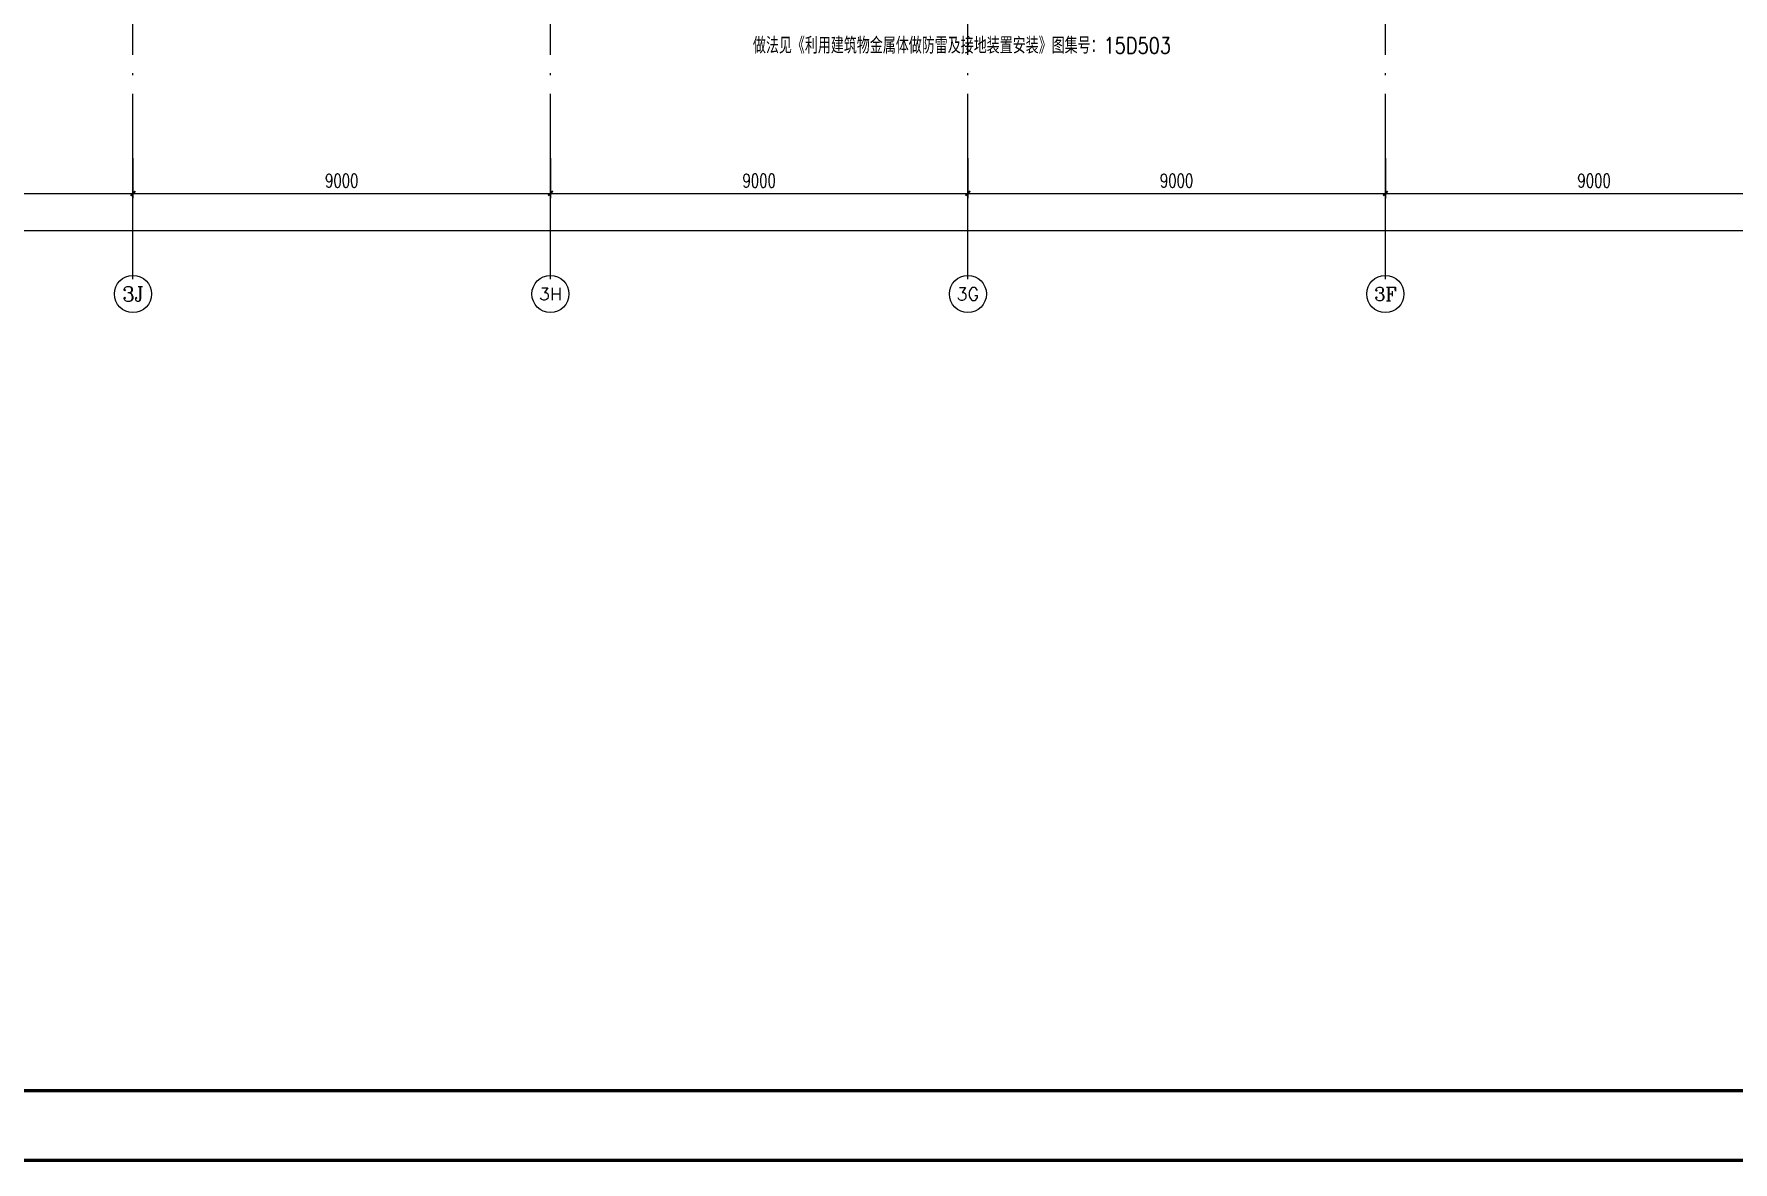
# Model space of a CAD drawing. Extents: x -1396510 to 1250330, y -1892470 to 1623980.
# Drawn here: x -202988 to -166359, y -1522274 to -1497962 of the extents above; entities that cross this region are included whole.
import ezdxf
from ezdxf.enums import TextEntityAlignment as Align

# ---------------------------------------------------------------- set-up
doc = ezdxf.new("R2010")
doc.units = 0
doc.header["$LTSCALE"] = 1000
doc.header["$MEASUREMENT"] = 0
doc.linetypes.add('DOTE', pattern=[2.4200000000000004, 2, -0.2, 0.02, -0.2])
doc.layers.get('Defpoints').update_dxf_attribs({"color": 210})
for name, color, linetype in [('0-cxFrame', 155, 'Continuous'), ('99平面图例外参$0$A-HATCH-2', 251, 'Continuous'), ('A-AXIS-D', 1, 'Continuous'), ('A-AXIS-DOTE', 14, 'DOTE'), ('A-SFCE', 30, 'Continuous'), ('DIM-避雷', 3, 'Continuous'), ('E-电气标注', 84, 'Continuous'), ('参考线', 8, 'Continuous')]:
    doc.layers.add(name, color=color, linetype=linetype)
doc.layers.add('0-cxText', color=131, linetype='Continuous', lineweight=25)
doc.layers.add('A-云线2', color=3, linetype='Continuous', plot=False)
doc.styles.add('_TCH_AXIS', font='COMPLEX', dxfattribs={"bigfont": 'GBCBIG'})
doc.styles.add('_TCH_DIM_T3', font='SIMPLEX', dxfattribs={"width": 0.7058823529411765, "bigfont": 'GBCBIG'})
doc.styles.add('_TEL_DIM', font='SIMPLEX', dxfattribs={"width": 0.8, "height": 3.5, "bigfont": 'HZTXT'})
doc.styles.add('cx_tuming', font='simhei.ttf')
doc.styles.add('cx_tuqian1', font='')
doc.styles.add('黑体', font='simhei.ttf', dxfattribs={"height": 12})
doc.styles.get('cx_tuqian1').set_extended_font_data('SimSun')
doc.dimstyles.new('_TCH_ARCH&&100', dxfattribs={"dimtxt": 297.5, "dimasz": 100, "dimexe": 100, "dimexo": 100, "dimgap": 126.25, "dimtad": 1, "dimdec": 0, "dimzin": 0, "dimdsep": 46, "dimtxsty": '_TCH_DIM_T3', "dimblk": 'ARCHTICK', "dimcen": 0.09, "dimclrt": 7, "dimazin": 2, "dimtfac": 1, "dimtdec": 0, "dimtix": 1, "dimtmove": 2, "dimatfit": 3, "dimfxl": 0, "dimtolj": 1, "dimtzin": 0, "dimarcsym": 0})

# ---------------------------------------------------------------- blocks, each defined once
blk = doc.blocks.new('w42343eeee')
blk.add_wipeout([(367285.36201962497, 568211.8823127225), (365883.3467330932, 568215.0626106263), (365906.4841525527, 578415.0363684269), (367306.4805506822, 578411.8606441875)]).dxf.layer = '参考线'
at = {"layer": '99平面图例外参$0$A-HATCH-2'}
h = blk.add_hatch(dxfattribs=at)
h.set_pattern_fill('ANSI33', color=256, scale=75)
h.set_pattern_definition([(45, (1135667.221463564, 924695.118585829), (-168.3798022700467, 168.3798022700468), []), (45, (1135835.601338564, 924695.118585829), (-168.3798022700467, 168.3798022700468), [119.0625000000001, -59.53125000000003])])
h.paths.add_polyline_path([(366843.004486084, 550429.953373909), (365843.0085678101, 550432.2217392924)])
h.paths.add_polyline_path([(365906.4840457473, 578415.0363686695), (367306.4804446542, 578411.8606444283), (367283.3431320193, 568211.8868932726), (365883.3467330934, 568215.0626096725)])
at = {"layer": 'E-电气标注', "color": 1, "const_width": 5}
blk.add_lwpolyline([(365906.4841525527, 578415.0363684271), (365883.3467330933, 568215.0626106265), (367283.3431312228, 568211.8868863871), (367306.4805506822, 578411.8606441878)], close=True, dxfattribs=at)
blk = doc.blocks.new('_ArchTick')
at = {"color": 0, "linetype": 'ByBlock', "const_width": 0.4}
blk.add_lwpolyline([(-0.5, -0.5), (0.5, 0.5)], dxfattribs=at)
blk = doc.blocks.new('*D5914')
at = {"layer": 'A-AXIS-D', "color": 0, "lineweight": -2, "transparency": 16777216}
for p, q in [((102999.9999999997, -77369.7757808856), (102999.9999999997, -78227.78513935884)), ((111999.9999999996, -77369.7757808856), (111999.9999999996, -78227.78513935884)), ((102999.9999999997, -78127.78513935884), (111999.9999999996, -78127.78513935884))]:
    blk.add_line(p, q, dxfattribs=at)
at = {"layer": 'Defpoints', "color": 0, "transparency": 16777216}
for p in [(102999.9999999997, -77269.7757808856), (111999.9999999996, -77269.7757808856), (111999.9999999996, -78127.78513935884)]:
    blk.add_point(p, dxfattribs=at)
at = {"layer": 'A-AXIS-D', "color": 0, "lineweight": -2, "transparency": 16777216, "xscale": 100, "yscale": 100, "zscale": 100, "rotation": 180}
blk.add_blockref('_ArchTick', (102999.9999999997, -78127.78513935884), dxfattribs=at)
at = {"layer": 'A-AXIS-D', "color": 0, "lineweight": -2, "transparency": 16777216, "xscale": 100, "yscale": 100, "zscale": 100}
blk.add_blockref('_ArchTick', (111999.9999999996, -78127.78513935884), dxfattribs=at)
at = {"layer": 'A-AXIS-D', "color": 7, "transparency": 16777216, "insert": (107499.9999999997, -77852.78513935884), "char_height": 297.5, "attachment_point": 5, "style": '_TCH_DIM_T3'}
blk.add_mtext('\\A1;9000', dxfattribs=at)
blk = doc.blocks.new('*D5915')
at = {"layer": 'A-AXIS-D', "color": 0, "lineweight": -2, "transparency": 16777216}
for p, q in [((111999.9999999996, -77369.7757808856), (111999.9999999996, -78227.78513935884)), ((120999.9999999997, -77369.7757808856), (120999.9999999997, -78227.78513935884)), ((111999.9999999996, -78127.78513935884), (120999.9999999997, -78127.78513935884))]:
    blk.add_line(p, q, dxfattribs=at)
at = {"layer": 'Defpoints', "color": 0, "transparency": 16777216}
for p in [(111999.9999999996, -77269.7757808856), (120999.9999999997, -77269.7757808856), (120999.9999999997, -78127.78513935884)]:
    blk.add_point(p, dxfattribs=at)
at = {"layer": 'A-AXIS-D', "color": 0, "lineweight": -2, "transparency": 16777216, "xscale": 100, "yscale": 100, "zscale": 100, "rotation": 180}
blk.add_blockref('_ArchTick', (111999.9999999996, -78127.78513935884), dxfattribs=at)
at = {"layer": 'A-AXIS-D', "color": 0, "lineweight": -2, "transparency": 16777216, "xscale": 100, "yscale": 100, "zscale": 100}
blk.add_blockref('_ArchTick', (120999.9999999997, -78127.78513935884), dxfattribs=at)
at = {"layer": 'A-AXIS-D', "color": 7, "transparency": 16777216, "insert": (116499.9999999996, -77852.78513935884), "char_height": 297.5, "attachment_point": 5, "style": '_TCH_DIM_T3'}
blk.add_mtext('\\A1;9000', dxfattribs=at)
blk = doc.blocks.new('*D5916')
at = {"layer": 'A-AXIS-D', "color": 0, "lineweight": -2, "transparency": 16777216}
for p, q in [((120999.9999999997, -77369.7757808856), (120999.9999999997, -78227.78513935884)), ((129999.9999999995, -77369.7757808856), (129999.9999999995, -78227.78513935884)), ((120999.9999999997, -78127.78513935884), (129999.9999999995, -78127.78513935884))]:
    blk.add_line(p, q, dxfattribs=at)
at = {"layer": 'Defpoints', "color": 0, "transparency": 16777216}
for p in [(120999.9999999997, -77269.7757808856), (129999.9999999995, -77269.7757808856), (129999.9999999995, -78127.78513935884)]:
    blk.add_point(p, dxfattribs=at)
at = {"layer": 'A-AXIS-D', "color": 0, "lineweight": -2, "transparency": 16777216, "xscale": 100, "yscale": 100, "zscale": 100, "rotation": 180}
blk.add_blockref('_ArchTick', (120999.9999999997, -78127.78513935884), dxfattribs=at)
at = {"layer": 'A-AXIS-D', "color": 0, "lineweight": -2, "transparency": 16777216, "xscale": 100, "yscale": 100, "zscale": 100}
blk.add_blockref('_ArchTick', (129999.9999999995, -78127.78513935884), dxfattribs=at)
at = {"layer": 'A-AXIS-D', "color": 7, "transparency": 16777216, "insert": (125499.9999999996, -77852.78513935884), "char_height": 297.5, "attachment_point": 5, "style": '_TCH_DIM_T3'}
blk.add_mtext('\\A1;9000', dxfattribs=at)
blk = doc.blocks.new('*D5917')
at = {"layer": 'A-AXIS-D', "color": 0, "lineweight": -2, "transparency": 16777216}
for p, q in [((129999.9999999995, -77369.7757808856), (129999.9999999995, -78227.78513935884)), ((138999.9999999996, -77369.7757808856), (138999.9999999996, -78227.78513935884)), ((129999.9999999995, -78127.78513935884), (138999.9999999996, -78127.78513935884))]:
    blk.add_line(p, q, dxfattribs=at)
at = {"layer": 'Defpoints', "color": 0, "transparency": 16777216}
for p in [(129999.9999999995, -77269.7757808856), (138999.9999999996, -77269.7757808856), (138999.9999999996, -78127.78513935884)]:
    blk.add_point(p, dxfattribs=at)
at = {"layer": 'A-AXIS-D', "color": 0, "lineweight": -2, "transparency": 16777216, "xscale": 100, "yscale": 100, "zscale": 100, "rotation": 180}
blk.add_blockref('_ArchTick', (129999.9999999995, -78127.78513935884), dxfattribs=at)
at = {"layer": 'A-AXIS-D', "color": 0, "lineweight": -2, "transparency": 16777216, "xscale": 100, "yscale": 100, "zscale": 100}
blk.add_blockref('_ArchTick', (138999.9999999996, -78127.78513935884), dxfattribs=at)
at = {"layer": 'A-AXIS-D', "color": 7, "transparency": 16777216, "insert": (134499.9999999995, -77852.78513935884), "char_height": 297.5, "attachment_point": 5, "style": '_TCH_DIM_T3'}
blk.add_mtext('\\A1;9000', dxfattribs=at)
blk = doc.blocks.new('*D5918')
at = {"layer": 'A-AXIS-D', "color": 0, "lineweight": -2, "transparency": 16777216}
for p, q in [((138999.9999999996, -77369.7757808856), (138999.9999999996, -78227.78513935884)), ((147999.9999999997, -77369.7757808856), (147999.9999999997, -78227.78513935884)), ((138999.9999999996, -78127.78513935884), (147999.9999999997, -78127.78513935884))]:
    blk.add_line(p, q, dxfattribs=at)
at = {"layer": 'Defpoints', "color": 0, "transparency": 16777216}
for p in [(138999.9999999996, -77269.7757808856), (147999.9999999997, -77269.7757808856), (147999.9999999997, -78127.78513935884)]:
    blk.add_point(p, dxfattribs=at)
at = {"layer": 'A-AXIS-D', "color": 0, "lineweight": -2, "transparency": 16777216, "xscale": 100, "yscale": 100, "zscale": 100, "rotation": 180}
blk.add_blockref('_ArchTick', (138999.9999999996, -78127.78513935884), dxfattribs=at)
at = {"layer": 'A-AXIS-D', "color": 0, "lineweight": -2, "transparency": 16777216, "xscale": 100, "yscale": 100, "zscale": 100}
blk.add_blockref('_ArchTick', (147999.9999999997, -78127.78513935884), dxfattribs=at)
at = {"layer": 'A-AXIS-D', "color": 7, "transparency": 16777216, "insert": (143499.9999999997, -77852.78513935884), "char_height": 297.5, "attachment_point": 5, "style": '_TCH_DIM_T3'}
blk.add_mtext('\\A1;9000', dxfattribs=at)
blk = doc.blocks.new('*D5931')
at = {"layer": 'A-AXIS-D', "color": 0, "lineweight": -2, "transparency": 16777216}
for p, q in [((-900.0000002816084, -77469.7757808856), (-900.0000002816085, -79027.78513935884)), ((184799.9999921249, -77469.7757808856), (184799.9999921249, -79027.78513935884)), ((-900.0000002816085, -78927.78513935884), (184799.9999921249, -78927.78513935884))]:
    blk.add_line(p, q, dxfattribs=at)
at = {"layer": 'Defpoints', "color": 0, "transparency": 16777216}
for p in [(-900.0000002816084, -77369.7757808856), (184799.9999921249, -77369.7757808856), (184799.9999921249, -78927.78513935884)]:
    blk.add_point(p, dxfattribs=at)
at = {"layer": 'A-AXIS-D', "color": 0, "lineweight": -2, "transparency": 16777216, "xscale": 100, "yscale": 100, "zscale": 100, "rotation": 180}
blk.add_blockref('_ArchTick', (-900.0000002816085, -78927.78513935884), dxfattribs=at)
at = {"layer": 'A-AXIS-D', "color": 0, "lineweight": -2, "transparency": 16777216, "xscale": 100, "yscale": 100, "zscale": 100}
blk.add_blockref('_ArchTick', (184799.9999921249, -78927.78513935884), dxfattribs=at)
at = {"layer": 'A-AXIS-D', "color": 7, "transparency": 16777216, "insert": (91949.99999592164, -78652.78513935884), "char_height": 297.5, "attachment_point": 5, "style": '_TCH_DIM_T3'}
blk.add_mtext('\\A1;185700', dxfattribs=at)
blk = doc.blocks.new('TK22.A0+2 L(Dragon)')
at = {"layer": '0-cxFrame', "color": 7, "const_width": 0.5}
blk.add_lwpolyline([(0, 0), (-1783, 0), (-1783, 841), (0, 841)], close=True, dxfattribs=at)
at = {"layer": '0-cxFrame', "const_width": 0.5}
blk.add_lwpolyline([(-80, 10), (-1763, 10), (-1763, 831), (-80, 831)], close=True, dxfattribs=at)
at = {"style": '黑体', "flags": 4}
blk.add_attdef('图幅', text='', height=3.3, dxfattribs=at).set_placement((-40, 3), align=Align.RIGHT)
at = {"layer": '0-cxText', "flags": 4}
for tag, height, style, p in [('建设单位', 3.5, 'cx_tuming', (-45, 240)), ('项目名称', 3.5, 'cx_tuming', (-45, 210)), ('子项名称', 3.5, 'cx_tuming', (-45, 180)), ('工程编号', 3.3, 'cx_tuqian1', (-35, 165)), ('图名1', 3.5, 'cx_tuming', (-45, 87)), ('图名2', 3.5, 'cx_tuming', (-45, 79)), ('图名3', 3.5, 'cx_tuming', (-45, 71)), ('出图日期', 3.3, 'cx_tuqian1', (-39, 60)), ('专业', 3.3, 'cx_tuqian1', (-55, 52)), ('图号', 3.3, 'cx_tuqian1', (-55, 44)), ('版次', 3.3, 'cx_tuqian1', (-20, 44))]:
    blk.add_attdef(tag, text='', height=height, dxfattribs=dict(at, style=style)).set_placement(p, align=Align.MIDDLE)
at = {"layer": 'Defpoints', "color": 6, "flags": 4}
for tag, height, style, p in [('tufu', 3.3, '黑体', (-12, 12)), ('dwfname', 4, 'cx_tuqian1', (-80, 3))]:
    blk.add_attdef(tag, text='', height=height, dxfattribs=dict(at, style=style)).set_placement(p, align=Align.RIGHT)
blk = doc.blocks.new('世赫3#厂房屋顶0821')
at = {"layer": 'A-AXIS-D'}
for centre in [(112000.0000000002, -80296.0396866207), (121000.0000000002, -80296.03968662082), (130000.0000000003, -80296.03968662082)]:
    blk.add_circle(centre, 400, dxfattribs=at)
at = {"layer": 'A-AXIS-DOTE', "color": 8, "ltscale": 2}
for p, q in [((112000, -79979.99999618402), (112000.0000000001, 5640.000003815978)), ((121000, -79979.99999618402), (121000, 5640.000003815978)), ((130000.0000000001, -79979.99999618402), (130000, 5640.000003815745)), ((139000, -79979.99999618402), (139000.0000000001, 5640.000003816094))]:
    blk.add_line(p, q, dxfattribs=at)
at = {"layer": 'A-SFCE'}
blk.add_blockref('w42343eeee', (-225768.9524765016, -636133.634727753), dxfattribs=at)
at = {"layer": 'A-SFCE', "rotation": 0.1299683941899633}
blk.add_blockref('w42343eeee', (-219255.9563598635, -636973.9810235866), dxfattribs=at)
at = {"layer": 'A-AXIS-D', "color": 7, "style": '_TCH_AXIS'}
for s, height, p, p2 in [('3J', 321.138912843464, (111770.6150622549, -80456.60914304243), (112229.3849377456, -80456.60914304243)), ('3H', 265.4959008996098, (120753.468092022, -80428.78763707062), (121246.5319079784, -80428.78763707062)), ('3G', 276.4190908966939, (129756.4879437342, -80434.24923206917), (130243.5120562665, -80434.24923206917))]:
    blk.add_text(s, height=height, dxfattribs=at).set_placement(p, p2, align=Align.FIT)
at = {"layer": 'A-AXIS-D'}
for base, p1, p2, picture, middle in [((111999.9999999996, -78127.78513935884), (102999.9999999997, -77269.7757808856), (111999.9999999996, -77269.7757808856), '*D5914', (107499.9999999997, -77852.78513935884)), ((120999.9999999997, -78127.78513935884), (111999.9999999996, -77269.7757808856), (120999.9999999997, -77269.7757808856), '*D5915', (116499.9999999996, -77852.78513935884)), ((129999.9999999995, -78127.78513935884), (120999.9999999997, -77269.7757808856), (129999.9999999995, -77269.7757808856), '*D5916', (125499.9999999996, -77852.78513935884))]:
    dim = blk.add_linear_dim(base=base, p1=p1, p2=p2, angle=0, dimstyle='_TCH_ARCH&&100', dxfattribs=at)
    dim.commit()
    dim.dimension.update_dxf_attribs({"geometry": picture, "text_midpoint": middle, "dimtype": 161})
at = {"layer": 'A-SFCE'}
blk.add_blockref('w42343eeee', (-228368.9489364626, -636127.7369497188), dxfattribs=at)
at = {"layer": 'A-AXIS-D'}
blk.add_circle((139000.0000000002, -80296.03968662082), 400, dxfattribs=at)
at = {"layer": 'A-AXIS-D', "color": 7, "style": '_TCH_AXIS'}
blk.add_text('3F', height=288.1176230394149, dxfattribs=at).set_placement((138759.9019808007, -80440.09849814052), (139240.0980191997, -80440.09849814052), align=Align.FIT)
at = {"layer": 'A-AXIS-D'}
for base, p1, p2, picture, middle in [((138999.9999999996, -78127.78513935884), (129999.9999999995, -77269.7757808856), (138999.9999999996, -77269.7757808856), '*D5917', (134499.9999999995, -77852.78513935884)), ((147999.9999999997, -78127.78513935884), (138999.9999999996, -77269.7757808856), (147999.9999999997, -77269.7757808856), '*D5918', (143499.9999999997, -77852.78513935884)), ((184799.9999921249, -78927.78513935884), (-900.0000002816084, -77369.7757808856), (184799.9999921249, -77369.7757808856), '*D5931', (91949.99999592164, -78652.78513935884))]:
    dim = blk.add_linear_dim(base=base, p1=p1, p2=p2, angle=0, dimstyle='_TCH_ARCH&&100', dxfattribs=at)
    dim.commit()
    dim.dimension.update_dxf_attribs({"geometry": picture, "text_midpoint": middle, "dimtype": 161})

msp = doc.modelspace()

# ---------------------------------------------------------------- block references
at = {"layer": 'A-云线2'}
msp.add_blockref('世赫3#厂房屋顶0821', (-312854.1845319086, -1423270), dxfattribs=at)

# ---------------------------------------------------------------- next in the draw order: block references
at = {"layer": '0-cxFrame', "xscale": 150, "yscale": 150, "zscale": 150}
msp.add_blockref('TK22.A0+2 L(Dragon)', (-76103.77619791595, -1522236.039686621), dxfattribs=at)

# ---------------------------------------------------------------- next in the draw order: texts
at = {"layer": 'DIM-避雷', "color": 7, "style": '_TEL_DIM', "width": 0.8}
msp.add_text('做法见《利用建筑物金属体做防雷及接地装置安装》图集号：15D503', height=350, dxfattribs=at).set_placement((-187488.3858267717, -1498385))

doc.saveas('drawing.dxf')
